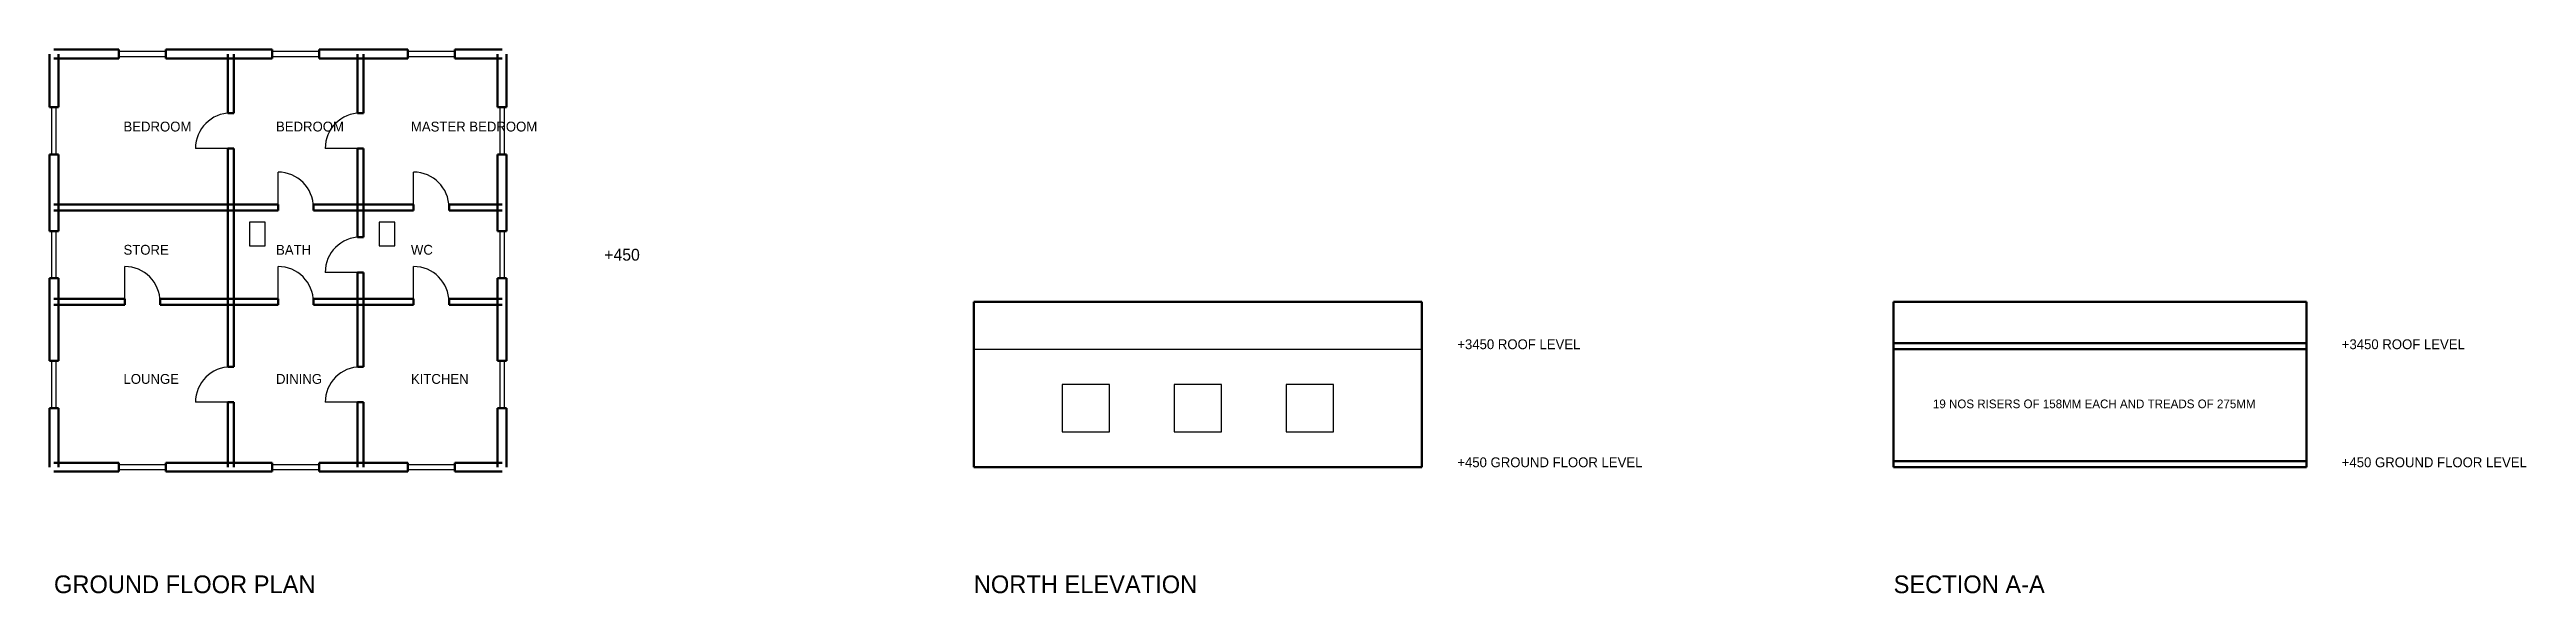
# Model space of a CAD drawing. Header units: millimetres. Extents: x -112 to 62899, y -3206 to 10612.
import ezdxf

# ---------------------------------------------------------------- set-up
doc = ezdxf.new("R2010")
doc.units = ezdxf.units.MM
for name, color, linetype in [('DOOR', 3, 'CONTINUOUS'), ('SANITARY', 6, 'CONTINUOUS'), ('TEXT', 5, 'CONTINUOUS'), ('WALL', 4, 'CONTINUOUS'), ('WIND', 2, 'CONTINUOUS')]:
    doc.layers.add(name, color=color, linetype=linetype)

# ---------------------------------------------------------------- blocks, each defined once
blk = doc.blocks.new('WIN-1200')
at = {"layer": 'WIND'}
blk.add_lwpolyline([(-600, -60), (600, -60), (600, 60), (-600, 60)], close=True, dxfattribs=at)
blk = doc.blocks.new('DOOR-900')
at = {"layer": 'DOOR'}
blk.add_line((-450, 0), (-450, 900), dxfattribs=at)
blk.add_arc((-450, 0), 900, 0, 90, dxfattribs=at)
blk = doc.blocks.new('WC-STD')
at = {"layer": 'SANITARY'}
blk.add_lwpolyline([(-200, -300), (200, -300), (200, 300), (-200, 300)], close=True, dxfattribs=at)

msp = doc.modelspace()

# ---------------------------------------------------------------- linework, layer by layer
at = {"layer": 'WALL', "lineweight": 50}
for p, q in [((-112.5, 9150), (-112.5, 10500)), ((1650, 10612.5), (0, 10612.5)), ((0, 10387.5), (1650, 10387.5)), ((112.5, 10500), (112.5, 9150)), ((1650, 10387.5), (1650, 10612.5)), ((4500, 10612.5), (2850, 10612.5)), ((2850, 10387.5), (2850, 10612.5)), ((2850, 10387.5), (4500, 10387.5)), ((4425, 9000), (4425, 10500)), ((5550, 10612.5), (4500, 10612.5)), ((4500, 10387.5), (5550, 10387.5)), ((4575, 10500), (4575, 9000)), ((5550, 10387.5), (5550, 10612.5)), ((7800, 10612.5), (6750, 10612.5)), ((6750, 10387.5), (6750, 10612.5)), ((6750, 10387.5), (7800, 10387.5)), ((7725, 9000), (7725, 10500)), ((9000, 10612.5), (7800, 10612.5)), ((7800, 10387.5), (9000, 10387.5)), ((7875, 10500), (7875, 9000)), ((9000, 10387.5), (9000, 10612.5)), ((11400, 10612.5), (10200, 10612.5)), ((10200, 10387.5), (10200, 10612.5)), ((10200, 10387.5), (11400, 10387.5)), ((11287.5, 9150), (11287.5, 10500)), ((11512.5, 10500), (11512.5, 9150)), ((-112.5, 9150), (112.5, 9150)), ((4425, 9000), (4575, 9000)), ((7725, 9000), (7875, 9000)), ((11287.5, 9150), (11512.5, 9150)), ((-112.5, 6600), (-112.5, 7950)), ((-112.5, 7950), (112.5, 7950)), ((112.5, 7950), (112.5, 6600)), ((4425, 6600), (4425, 8100)), ((4425, 8100), (4575, 8100)), ((4575, 8100), (4575, 6600)), ((7725, 6600), (7725, 8100)), ((7725, 8100), (7875, 8100)), ((7875, 8100), (7875, 6600)), ((11287.5, 6600), (11287.5, 7950)), ((11287.5, 7950), (11512.5, 7950)), ((11512.5, 7950), (11512.5, 6600)), ((-112.5, 6000), (-112.5, 6600)), ((4500, 6675), (0, 6675)), ((0, 6525), (4500, 6525)), ((112.5, 6600), (112.5, 6000)), ((4425, 4200), (4425, 6600)), ((5700, 6675), (4500, 6675)), ((4500, 6525), (5700, 6525)), ((4575, 6600), (4575, 4200)), ((5700, 6525), (5700, 6675)), ((7800, 6675), (6600, 6675)), ((6600, 6525), (6600, 6675)), ((6600, 6525), (7800, 6525)), ((7725, 5850), (7725, 6600)), ((9150, 6675), (7800, 6675)), ((7800, 6525), (9150, 6525)), ((7875, 6600), (7875, 5850)), ((9150, 6525), (9150, 6675)), ((11400, 6675), (10050, 6675)), ((10050, 6525), (10050, 6675)), ((10050, 6525), (11400, 6525)), ((11287.5, 6000), (11287.5, 6600)), ((11512.5, 6600), (11512.5, 6000)), ((-112.5, 6000), (112.5, 6000)), ((7725, 5850), (7875, 5850)), ((11287.5, 6000), (11512.5, 6000)), ((-112.5, 4200), (-112.5, 4800)), ((-112.5, 4800), (112.5, 4800)), ((112.5, 4800), (112.5, 4200)), ((7725, 4200), (7725, 4950)), ((7725, 4950), (7875, 4950)), ((7875, 4950), (7875, 4200)), ((11287.5, 4200), (11287.5, 4800)), ((11287.5, 4800), (11512.5, 4800)), ((11512.5, 4800), (11512.5, 4200)), ((-112.5, 2700), (-112.5, 4200)), ((1800, 4275), (0, 4275)), ((0, 4125), (1800, 4125)), ((112.5, 4200), (112.5, 2700)), ((1800, 4125), (1800, 4275)), ((4500, 4275), (2700, 4275)), ((2700, 4125), (2700, 4275)), ((2700, 4125), (4500, 4125)), ((4425, 2550), (4425, 4200)), ((5700, 4275), (4500, 4275)), ((4500, 4125), (5700, 4125)), ((4575, 4200), (4575, 2550)), ((5700, 4125), (5700, 4275)), ((7800, 4275), (6600, 4275)), ((6600, 4125), (6600, 4275)), ((6600, 4125), (7800, 4125)), ((7725, 2550), (7725, 4200)), ((9150, 4275), (7800, 4275)), ((7800, 4125), (9150, 4125)), ((7875, 4200), (7875, 2550)), ((9150, 4125), (9150, 4275)), ((11400, 4275), (10050, 4275)), ((10050, 4125), (10050, 4275)), ((10050, 4125), (11400, 4125)), ((11287.5, 2700), (11287.5, 4200)), ((11512.5, 4200), (11512.5, 2700)), ((34800, 4200), (23400, 4200)), ((23400, 4200), (23400, 0)), ((34800, 0), (34800, 4200)), ((57300, 4200), (46800, 4200)), ((46800, 4200), (46800, 0)), ((57300, 0), (57300, 4200)), ((-112.5, 2700), (112.5, 2700)), ((4425, 2550), (4575, 2550)), ((7725, 2550), (7875, 2550)), ((11287.5, 2700), (11512.5, 2700)), ((46800, 3150), (57300, 3150)), ((46800, 3000), (57300, 3000)), ((-112.5, 0), (-112.5, 1500)), ((-112.5, 1500), (112.5, 1500)), ((112.5, 1500), (112.5, 0)), ((4425, 0), (4425, 1650)), ((4425, 1650), (4575, 1650)), ((4575, 1650), (4575, 0)), ((7725, 0), (7725, 1650)), ((7725, 1650), (7875, 1650)), ((7875, 1650), (7875, 0)), ((11287.5, 0), (11287.5, 1500)), ((11287.5, 1500), (11512.5, 1500)), ((11512.5, 1500), (11512.5, 0)), ((1650, 112.5), (0, 112.5)), ((1650, -112.5), (1650, 112.5)), ((4500, 112.5), (2850, 112.5)), ((2850, -112.5), (2850, 112.5)), ((5550, 112.5), (4500, 112.5)), ((5550, -112.5), (5550, 112.5)), ((7800, 112.5), (6750, 112.5)), ((6750, -112.5), (6750, 112.5)), ((9000, 112.5), (7800, 112.5)), ((9000, -112.5), (9000, 112.5)), ((11400, 112.5), (10200, 112.5)), ((10200, -112.5), (10200, 112.5)), ((23400, 0), (34800, 0)), ((46800, 150), (57300, 150)), ((46800, 0), (57300, 0)), ((46800, 0), (57300, 0)), ((0, -112.5), (1650, -112.5)), ((2850, -112.5), (4500, -112.5)), ((4500, -112.5), (5550, -112.5)), ((6750, -112.5), (7800, -112.5)), ((7800, -112.5), (9000, -112.5)), ((10200, -112.5), (11400, -112.5))]:
    msp.add_line(p, q, dxfattribs=at)
at = {"layer": 'WALL'}
for p, q in [((23400, 3000), (34800, 3000)), ((23400, 0), (34800, 0))]:
    msp.add_line(p, q, dxfattribs=at)
at = {"layer": 'WIND'}
for points in [[(25650, 900), (26850, 900), (26850, 2100), (25650, 2100)], [(28500, 900), (29700, 900), (29700, 2100), (28500, 2100)], [(31350, 900), (32550, 900), (32550, 2100), (31350, 2100)]]:
    msp.add_lwpolyline(points, close=True, dxfattribs=at)

# ---------------------------------------------------------------- block references
at = {"layer": 'DOOR', "rotation": 90}
for p in [(4500, 8550), (7800, 8550), (7800, 5400), (4500, 2100), (7800, 2100)]:
    msp.add_blockref('DOOR-900', p, dxfattribs=at)
at = {"layer": 'DOOR'}
for p in [(6150, 6600), (9600, 6600), (2250, 4200), (6150, 4200), (9600, 4200)]:
    msp.add_blockref('DOOR-900', p, dxfattribs=at)
at = {"layer": 'SANITARY'}
for p in [(5175, 5925), (8475, 5925)]:
    msp.add_blockref('WC-STD', p, dxfattribs=at)
at = {"layer": 'WIND'}
for p in [(2250, 10500), (6150, 10500), (9600, 10500), (2250, 0), (6150, 0), (9600, 0)]:
    msp.add_blockref('WIN-1200', p, dxfattribs=at)
at = {"layer": 'WIND', "rotation": 90}
for p in [(0, 8550), (11400, 8550), (0, 5400), (11400, 5400), (0, 2100), (11400, 2100)]:
    msp.add_blockref('WIN-1200', p, dxfattribs=at)

# ---------------------------------------------------------------- texts
at = {"layer": 'TEXT'}
for s, height, p in [('BEDROOM', 250, (1768.8, 8531.2)), ('BEDROOM', 250, (5650, 8531.2)), ('MASTER BEDROOM', 250, (9081.2, 8531.2)), ('STORE', 250, (1768.8, 5400)), ('BATH', 250, (5650, 5400)), ('WC', 250, (9081.2, 5400)), ('+450', 300, (14000, 5250)), ('+3450 ROOF LEVEL', 250, (35700, 3000)), ('+3450 ROOF LEVEL', 250, (58200, 3000)), ('LOUNGE', 250, (1768.8, 2118.8)), ('DINING', 250, (5650, 2118.8)), ('KITCHEN', 250, (9081.2, 2118.8)), ('19 NOS RISERS OF 158MM EACH AND TREADS OF 275MM', 220, (47800, 1500)), ('+450 GROUND FLOOR LEVEL', 250, (35700, 0)), ('+450 GROUND FLOOR LEVEL', 250, (58200, 0)), ('GROUND FLOOR PLAN', 450, (0, -3200)), ('NORTH ELEVATION', 450, (23400, -3200)), ('SECTION A-A', 450, (46800, -3200))]:
    msp.add_text(s, height=height, dxfattribs=at).set_placement(p)

doc.saveas('drawing.dxf')
